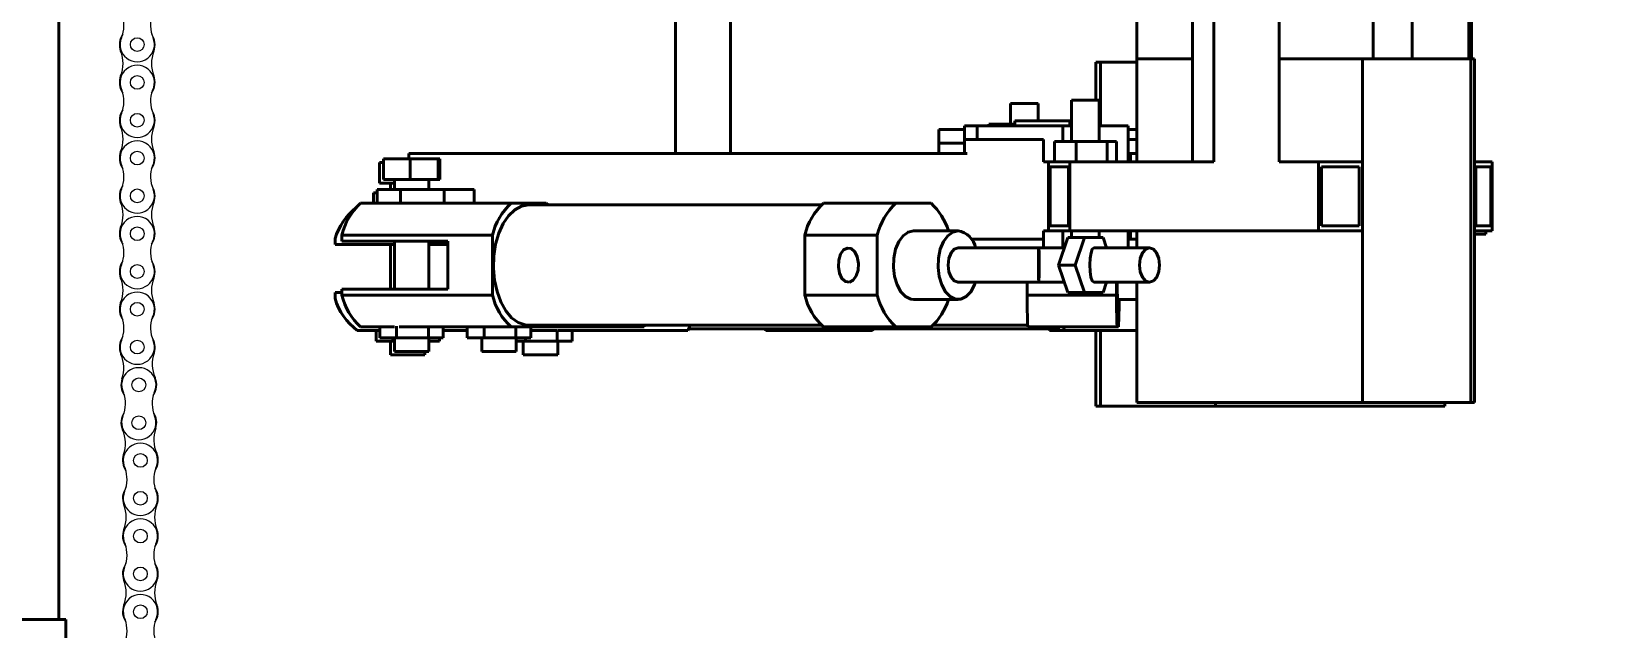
# Model space of a CAD drawing. Header units: millimetres. Extents: x 1065 to 3947, y -2666 to -625.
# Drawn here: x 1872.5 to 2079.4, y -2210.8 to -2132.1 of the extents above; entities that cross this region are included whole.
import ezdxf

# ---------------------------------------------------------------- set-up
doc = ezdxf.new("R2010")
doc.units = ezdxf.units.MM
doc.header["$PDSIZE"] = -1
doc.linetypes.add('ACAD_ISO10W100', pattern=[18, 12, -3, 0, -3])
doc.layers.get('Defpoints').update_dxf_attribs({"linetype": 'ACAD_ISO10W100'})
doc.styles.get("Standard").update_dxf_attribs({"font": 'times_0.ttf'})
doc.dimstyles.new('ISO-25', dxfattribs={"dimtxt": 2.5, "dimasz": 2.5, "dimexe": 1.25, "dimexo": 0.625, "dimtad": 1, "dimtxsty": 'Standard', "dimcen": 2.5, "dimadec": 0, "dimazin": 0, "dimtfac": 1, "dimtmove": 0, "dimatfit": 3, "dimfxl": 1, "dimarcsym": 0})

# ---------------------------------------------------------------- blocks, each defined once
blk = doc.blocks.new('*D21')
at = {"color": 0, "lineweight": -2}
for p, q in [((1961.05, -1979.12), (2162.13, -1979.12)), ((2161.13, -1982.42), (2161.13, -2250.24)), ((2161.13, -2524.65), (2161.13, -2256.84)), ((1940.42, -2527.96), (2162.13, -2527.96))]:
    blk.add_line(p, q, dxfattribs=at)
at = {"color": 0}
for points in [[(2160.58, -1982.42), (2161.68, -1982.42), (2161.13, -1979.12)], [(2160.58, -2524.65), (2161.68, -2524.65), (2161.13, -2527.96)]]:
    blk.add_solid(points, dxfattribs=at)
at = {"layer": 'Defpoints', "color": 0}
for p in [(1960.05, -1979.12), (1939.42, -2527.96), (2161.13, -2527.96)]:
    blk.add_point(p, dxfattribs=at)
at = {"color": 0, "lineweight": 15, "insert": (2161.13, -2253.54), "char_height": 3.5, "attachment_point": 5}
blk.add_mtext('640', dxfattribs=at)

msp = doc.modelspace()

# ---------------------------------------------------------------- linework, layer by layer
at = {"color": 7, "linetype": 'Continuous', "lineweight": 40}
for p, q in [((2025.5159, -2149.2803), (2025.5159, -2022.3983)), ((2028.3314, -2149.2803), (2028.3314, -2022.3983)), ((2036.946, -2149.2803), (2036.946, -2022.3983)), ((2049.3198, -2035.9928), (2049.3198, -2135.6858)), ((2054.4684, -2035.9928), (2054.4684, -2135.6858)), ((2061.927, -2035.9928), (2061.927, -2135.6858)), ((2018.2023, -2090.0844), (2018.2023, -2135.6858)), ((1876.157, -2209.5941), (1876.157, -2102.8324)), ((2062.3123, -2135.6858), (2062.3123, -2117.2734)), ((1957.4128, -2122.0913), (1957.4128, -2148.1474)), ((1964.6632, -2148.1474), (1964.6632, -2122.0913)), ((2013.3955, -2136.1389), (2012.7782, -2136.1389)), ((2012.7782, -2141.1236), (2012.7782, -2136.1389)), ((2013.3955, -2144.5222), (2013.3955, -2136.1389)), ((2013.3955, -2136.1389), (2018.2023, -2136.1389)), ((2018.1955, -2149.2803), (2018.1955, -2135.6858)), ((2018.1955, -2135.6858), (2025.5159, -2135.6858)), ((2036.946, -2135.6858), (2047.9138, -2135.6858)), ((2047.9138, -2181.0008), (2047.9138, -2135.6858)), ((2047.9138, -2135.6858), (2062.1839, -2135.6858)), ((2062.1839, -2181.0008), (2062.1839, -2135.6858)), ((2062.706, -2135.6858), (2062.1839, -2135.6858)), ((2062.706, -2181.0008), (2062.706, -2135.6858)), ((2009.6048, -2141.1236), (2009.6048, -2146.5614)), ((2009.6048, -2141.1236), (2010.3567, -2141.1236)), ((2010.3567, -2141.1236), (2013.2301, -2141.1236)), ((2013.2301, -2146.5614), (2013.2301, -2141.1236)), ((2001.5575, -2141.5767), (2001.5575, -2144.2956)), ((2001.5575, -2141.5767), (2004.6346, -2141.5767)), ((2004.6346, -2141.5767), (2005.1827, -2141.5767)), ((2005.1827, -2143.8425), (2005.1827, -2141.5767)), ((1992.0837, -2144.9754), (1992.0837, -2146.7879)), ((1992.0837, -2144.9754), (1995.4887, -2144.9754)), ((1995.4887, -2144.5222), (1995.4887, -2146.3348)), ((1995.4887, -2144.5222), (1997.1477, -2144.5222)), ((1997.1477, -2144.5222), (1997.1477, -2146.3348)), ((1997.1477, -2144.5222), (2008.4548, -2144.5222)), ((1998.6931, -2144.2956), (1998.6931, -2144.5222)), ((2002.0981, -2144.2956), (1998.6931, -2144.2956)), ((2002.0981, -2143.8425), (2002.0981, -2144.5222)), ((2009.3484, -2143.8425), (2002.0981, -2143.8425)), ((2008.4548, -2144.5222), (2008.4548, -2146.5614)), ((2008.4548, -2144.5222), (2009.6048, -2144.5222)), ((2009.3484, -2144.5222), (2009.3484, -2143.8425)), ((2013.2301, -2144.5222), (2017.0693, -2144.5222)), ((2017.0693, -2144.5222), (2017.0693, -2149.2803)), ((2017.0693, -2144.9754), (2018.1955, -2144.9754)), ((1992.0837, -2146.7879), (1992.0837, -2148.1474)), ((1995.4887, -2146.7879), (1992.0837, -2146.7879)), ((1995.4887, -2146.3348), (1995.4887, -2148.1474)), ((1997.1477, -2146.3348), (1995.4887, -2146.3348)), ((2005.8944, -2146.3348), (1997.1477, -2146.3348)), ((2005.8944, -2149.2803), (2005.8944, -2146.3348)), ((2007.3409, -2146.5614), (2007.3409, -2149.2803)), ((2007.3409, -2146.5614), (2010.2029, -2146.5614)), ((2010.2029, -2146.5614), (2010.2029, -2149.2803)), ((2010.2029, -2146.5614), (2014.2794, -2146.5614)), ((2014.2794, -2146.5614), (2014.2794, -2149.2803)), ((2014.2794, -2146.5614), (2015.494, -2146.5614)), ((2015.494, -2146.5614), (2015.494, -2149.2803)), ((2018.1955, -2146.3348), (2017.0693, -2146.3348)), ((1918.4099, -2149.3363), (1918.4099, -2152.0552)), ((1918.4099, -2149.3363), (1918.907, -2149.3363)), ((1918.907, -2148.8831), (1918.907, -2151.602)), ((1918.907, -2148.8831), (1922.4329, -2148.8831)), ((1922.2869, -2148.8831), (1922.2869, -2148.1474)), ((1995.841, -2148.1474), (1922.2869, -2148.1474)), ((1922.4329, -2148.8831), (1922.4329, -2151.602)), ((1922.4329, -2148.8831), (1926.1498, -2148.8831)), ((1926.1498, -2148.8831), (1926.1498, -2151.602)), ((1926.1498, -2148.8831), (1926.3408, -2148.8831)), ((1926.3408, -2148.8831), (1926.3408, -2151.602)), ((2005.8944, -2149.2803), (2006.5639, -2149.2803)), ((2006.5639, -2158.3433), (2006.5639, -2149.2803)), ((2006.5639, -2149.2803), (2007.3409, -2149.2803)), ((2007.3409, -2149.2803), (2008.2216, -2149.2803)), ((2008.2216, -2149.2803), (2009.3794, -2149.2803)), ((2009.3794, -2149.2803), (2009.3794, -2158.3433)), ((2028.3314, -2149.2803), (2009.3794, -2149.2803)), ((2017.0693, -2148.1474), (2018.1955, -2148.1474)), ((2017.3672, -2149.2803), (2017.3672, -2148.1474)), ((2017.3773, -2149.2803), (2017.3773, -2148.1474)), ((2042.1147, -2149.2803), (2036.946, -2149.2803)), ((2042.1147, -2149.2803), (2042.1147, -2158.3433)), ((2047.9138, -2149.2803), (2042.1147, -2149.2803)), ((2047.9138, -2158.3433), (2047.9138, -2149.2803)), ((2062.706, -2158.3433), (2062.706, -2149.2803)), ((2062.706, -2149.2803), (2065.0161, -2149.2803)), ((2065.0161, -2149.2803), (2065.0161, -2158.3433)), ((1918.907, -2151.602), (1922.4329, -2151.602)), ((1920.3582, -2151.602), (1920.3582, -2152.9055)), ((1922.4329, -2151.602), (1926.1498, -2151.602)), ((1924.8897, -2152.9055), (1924.8897, -2151.602)), ((1926.1498, -2151.602), (1926.3408, -2151.602)), ((2006.761, -2149.9147), (2009.1823, -2149.9147)), ((2006.761, -2157.7089), (2006.761, -2149.9147)), ((2009.1823, -2149.9147), (2009.1823, -2157.7089)), ((2042.5207, -2157.7089), (2042.5207, -2149.9147)), ((2042.5207, -2149.9147), (2047.5078, -2149.9147)), ((2047.5078, -2149.9147), (2047.5078, -2157.7089)), ((2064.8543, -2149.9147), (2062.8677, -2149.9147)), ((2062.8677, -2149.9147), (2062.8677, -2157.7089)), ((2064.8543, -2157.7089), (2064.8543, -2149.9147)), ((1917.5953, -2153.3586), (1917.5953, -2154.7181)), ((1918.0924, -2153.3586), (1917.5953, -2153.3586)), ((1918.0924, -2152.9055), (1918.0924, -2154.7181)), ((1921.1841, -2152.9055), (1918.0924, -2152.9055)), ((1918.4099, -2152.0552), (1920.3582, -2152.0552)), ((1919.8611, -2152.0552), (1919.8611, -2152.9055)), ((1921.1841, -2154.7181), (1921.1841, -2152.9055)), ((1926.9206, -2152.9055), (1921.1841, -2152.9055)), ((1926.9206, -2154.7181), (1926.9206, -2152.9055)), ((1930.8802, -2152.9055), (1926.9206, -2152.9055)), ((1930.8802, -2152.9055), (1930.8802, -2154.7181)), ((1918.512, -2154.7181), (1915.9026, -2154.7181)), ((1918.512, -2154.7181), (1921.1841, -2154.7181)), ((1921.1841, -2154.7181), (1922.1123, -2154.7181)), ((1935.7454, -2154.7181), (1922.1123, -2154.7181)), ((1940.3689, -2154.7181), (1935.7454, -2154.7181)), ((1976.6448, -2154.9446), (1938.0571, -2154.9446)), ((1940.6247, -2154.9446), (1940.3689, -2154.7181)), ((1986.4545, -2154.7181), (1976.9006, -2154.7181)), ((1991.0781, -2154.7181), (1986.4545, -2154.7181)), ((2009.1823, -2157.7089), (2006.761, -2157.7089)), ((2047.5078, -2157.7089), (2042.5207, -2157.7089)), ((2062.8677, -2157.7089), (2064.8543, -2157.7089)), ((1912.5405, -2159.3774), (1912.5405, -2160.1559)), ((1933.2839, -2158.9243), (1913.4412, -2158.9243)), ((1913.4412, -2159.7027), (1913.4412, -2158.9243)), ((1927.4046, -2159.7027), (1913.4412, -2159.7027)), ((1920.3582, -2159.7027), (1920.3582, -2166.0468)), ((1924.8897, -2166.0468), (1924.8897, -2159.7027)), ((1924.8897, -2159.9293), (1927.4046, -2159.9293)), ((1927.4046, -2166.0468), (1927.4046, -2159.7027)), ((1933.2839, -2166.8252), (1933.2839, -2158.9243)), ((1983.9931, -2158.9243), (1974.4392, -2158.9243)), ((1974.4392, -2166.8252), (1974.4392, -2158.9243)), ((1983.9931, -2166.8252), (1983.9931, -2158.9243)), ((1994.6457, -2158.3433), (1988.7663, -2158.3433)), ((2005.8944, -2159.4762), (1996.3996, -2159.4762)), ((2005.8944, -2160.609), (2005.8944, -2158.3433)), ((2005.8944, -2158.3433), (2006.5639, -2158.3433)), ((2009.3794, -2158.3433), (2006.5639, -2158.3433)), ((2009.0903, -2159.2496), (2007.8655, -2162.8748)), ((2008.4548, -2160.609), (2008.4548, -2158.3433)), ((2011.295, -2159.2496), (2009.0903, -2159.2496)), ((2042.1147, -2158.3433), (2009.3794, -2158.3433)), ((2009.6048, -2158.3433), (2009.6048, -2159.2496)), ((2011.295, -2159.2496), (2010.0702, -2162.8748)), ((2011.8182, -2159.2496), (2011.295, -2159.2496)), ((2011.8182, -2159.2496), (2013.2301, -2159.2496)), ((2013.2301, -2159.2496), (2013.2301, -2158.3433)), ((2013.7446, -2159.2496), (2013.2301, -2159.2496)), ((2014.2039, -2160.609), (2013.7446, -2159.2496)), ((2017.0693, -2160.609), (2017.0693, -2158.3433)), ((2018.1955, -2159.4762), (2017.0693, -2159.4762)), ((2017.3773, -2159.4762), (2017.3773, -2158.3433)), ((2018.1955, -2160.609), (2018.1955, -2158.3433)), ((2047.9138, -2158.3433), (2042.1147, -2158.3433)), ((2062.706, -2158.3433), (2065.0161, -2158.3433)), ((2064.1807, -2158.7964), (2062.706, -2158.7964)), ((2064.1807, -2158.3433), (2064.1807, -2158.7964)), ((1920.3582, -2160.1559), (1912.5405, -2160.1559)), ((1919.8611, -2160.1559), (1919.8611, -2166.0468)), ((1927.4046, -2160.1559), (1924.8897, -2160.1559)), ((2008.6309, -2160.609), (1994.6457, -2160.609)), ((2019.869, -2160.609), (2012.5198, -2160.609)), ((2010.0702, -2162.8748), (2007.8655, -2162.8748)), ((2007.8655, -2162.8748), (2009.0903, -2166.5)), ((2010.0702, -2162.8748), (2011.295, -2166.5)), ((1913.4412, -2166.8252), (1913.4412, -2166.0468)), ((1913.4412, -2166.0468), (1927.4046, -2166.0468)), ((1994.6457, -2165.1405), (2008.6309, -2165.1405)), ((2003.7223, -2166.8252), (2003.7223, -2165.1405)), ((2012.5198, -2165.1405), (2019.869, -2165.1405)), ((2013.7446, -2166.5), (2014.2039, -2165.1405)), ((2015.5011, -2166.8252), (2015.5011, -2165.1405)), ((2018.1955, -2181.0008), (2018.1955, -2165.1405)), ((1912.5405, -2166.5), (1912.5405, -2167.2784)), ((1913.4412, -2166.5), (1912.5405, -2166.5)), ((1933.2839, -2166.8252), (1913.4412, -2166.8252)), ((1983.9931, -2166.8252), (1974.4392, -2166.8252)), ((1988.7663, -2167.4063), (1994.6457, -2167.4063)), ((2015.5011, -2166.8252), (2003.7223, -2166.8252)), ((2011.295, -2166.5), (2009.0903, -2166.5)), ((2011.295, -2166.5), (2013.7446, -2166.5)), ((2015.6883, -2167.4063), (2018.1955, -2167.4063)), ((1918.4404, -2171.4846), (1915.4748, -2171.4846)), ((1920.381, -2171.0315), (1915.9026, -2171.0315)), ((1917.9433, -2171.4846), (1917.9433, -2172.9001)), ((1918.4404, -2171.0315), (1918.4404, -2172.4469)), ((1920.6568, -2172.4469), (1918.4404, -2172.4469)), ((1920.1597, -2172.4469), (1920.1597, -2172.9001)), ((1920.3582, -2172.4469), (1920.3582, -2174.2595)), ((1920.6568, -2170.9331), (1920.6568, -2172.4469)), ((1924.8404, -2172.4469), (1920.6568, -2172.4469)), ((1935.7454, -2171.0315), (1920.9781, -2171.0315)), ((1924.8404, -2171.0315), (1924.8404, -2172.4469)), ((1926.8074, -2172.4469), (1924.8404, -2172.4469)), ((1924.8897, -2174.2595), (1924.8897, -2172.4469)), ((1926.3103, -2172.4469), (1926.3103, -2172.9001)), ((1926.8074, -2171.0315), (1926.8074, -2172.4469)), ((1929.9593, -2171.4846), (1926.8074, -2171.4846)), ((1929.9593, -2171.0315), (1929.9593, -2172.4469)), ((1932.1757, -2172.4469), (1929.9593, -2172.4469)), ((1931.877, -2172.4469), (1931.877, -2174.2595)), ((1932.1757, -2171.0315), (1932.1757, -2172.4469)), ((1936.3593, -2172.4469), (1932.1757, -2172.4469)), ((1940.3689, -2171.0315), (1935.7454, -2171.0315)), ((1936.3593, -2171.0315), (1936.3593, -2172.4469)), ((1938.3263, -2172.4469), (1936.3593, -2172.4469)), ((1936.4086, -2174.2595), (1936.4086, -2172.4469)), ((1937.6493, -2172.4469), (1937.6493, -2172.9001)), ((1938.0571, -2170.8049), (1976.6448, -2170.8049)), ((1938.3263, -2171.0315), (1938.3263, -2172.4469)), ((1941.7813, -2171.4846), (1938.3263, -2171.4846)), ((1940.3689, -2171.0315), (1940.6247, -2170.8049)), ((1953.0794, -2171.0315), (1940.3689, -2171.0315)), ((1941.8328, -2171.4798), (1941.8328, -2172.9001)), ((1959.0489, -2171.4846), (1941.839, -2171.4846)), ((1943.7999, -2171.4846), (1943.7999, -2172.9001)), ((1953.0694, -2170.8049), (1953.0794, -2171.0315)), ((1953.2608, -2171.0315), (1953.0794, -2171.0315)), ((1953.2608, -2171.0315), (1953.2708, -2170.8049)), ((1959.1478, -2171.258), (2007.5926, -2171.258)), ((1969.3703, -2171.4846), (1969.0653, -2171.258)), ((1974.8821, -2171.4846), (1969.3703, -2171.4846)), ((1975.187, -2171.258), (1974.8821, -2171.4846)), ((1983.3235, -2171.4846), (1974.8821, -2171.4846)), ((1986.4545, -2171.0315), (1976.9006, -2171.0315)), ((1983.6285, -2171.258), (1983.3235, -2171.4846)), ((1991.0781, -2171.0315), (1986.4545, -2171.0315)), ((1991.3339, -2170.8049), (2003.8088, -2170.8049)), ((2015.5977, -2171.0315), (2003.8188, -2171.0315)), ((2006.6989, -2171.4846), (2006.6, -2171.258)), ((2008.4862, -2171.4846), (2006.6989, -2171.4846)), ((2018.1955, -2171.4846), (2008.4862, -2171.4846)), ((2012.7782, -2181.4539), (2012.7782, -2171.4846)), ((2013.3955, -2181.4539), (2013.3955, -2171.4846)), ((2015.779, -2171.0315), (2015.5977, -2171.0315)), ((1920.1597, -2172.9001), (1917.9433, -2172.9001)), ((1919.8611, -2172.9001), (1919.8611, -2174.7127)), ((1920.3582, -2172.9001), (1920.1597, -2172.9001)), ((1924.8897, -2174.2595), (1920.3582, -2174.2595)), ((1924.3926, -2174.7127), (1924.3926, -2174.2595)), ((1926.3103, -2172.9001), (1924.8897, -2172.9001)), ((1934.1428, -2174.2595), (1931.877, -2174.2595)), ((1936.4086, -2174.2595), (1934.1428, -2174.2595)), ((1937.6493, -2172.9001), (1936.4086, -2172.9001)), ((1937.3506, -2172.9001), (1937.3506, -2174.7127)), ((1941.8328, -2172.9001), (1937.6493, -2172.9001)), ((1943.7999, -2172.9001), (1941.8328, -2172.9001)), ((1941.8821, -2174.7127), (1941.8821, -2172.9001)), ((1924.3926, -2174.7127), (1919.8611, -2174.7127)), ((1939.6163, -2174.7127), (1937.3506, -2174.7127)), ((1941.8821, -2174.7127), (1939.6163, -2174.7127)), ((2013.3955, -2181.4539), (2012.7782, -2181.4539)), ((2013.3955, -2181.4539), (2028.5579, -2181.4539)), ((2018.1955, -2181.0008), (2047.9138, -2181.0008)), ((2028.5579, -2181.4539), (2028.5579, -2181.0008)), ((2028.5579, -2181.4539), (2058.7834, -2181.4539)), ((2047.9138, -2181.0008), (2062.1839, -2181.0008)), ((2058.7834, -2181.4539), (2058.7834, -2181.0008)), ((2062.706, -2181.0008), (2062.1839, -2181.0008)), ((1877.0633, -2209.5941), (1866.1877, -2209.5941)), ((1877.0633, -2218.6571), (1877.0633, -2209.5941))]:
    msp.add_line(p, q, dxfattribs=at)
at = {"color": 7, "linetype": 'Continuous', "lineweight": 40, "flags": 128}
for points in [[(1938.0571, -2154.9446), (1937.123, -2155.107), (1936.2271, -2155.5873), (1935.4061, -2156.366), (1934.6936, -2157.4112), (1934.1189, -2158.68), (1933.7054, -2160.1206), (1933.47, -2161.6739), (1933.4225, -2163.2764), (1933.5647, -2164.8625), (1933.8908, -2166.3672), (1934.3874, -2167.7289), (1935.0344, -2168.8918), (1935.805, -2169.8085), (1936.6679, -2170.4412), (1937.5877, -2170.7642), (1938.0571, -2170.8049)], [(1988.7663, -2158.3433), (1988.0509, -2158.5113), (1987.3885, -2159.003), (1986.8283, -2159.7818), (1986.4118, -2160.79), (1986.17, -2161.9528), (1986.1207, -2163.184), (1986.2677, -2164.3923), (1986.5999, -2165.488), (1987.0928, -2166.3899), (1987.7099, -2167.0311), (1988.4052, -2167.3641), (1988.7663, -2167.4063)], [(1994.6457, -2158.3433), (1993.9302, -2158.5113), (1993.2678, -2159.003), (1992.7076, -2159.7818), (1992.2912, -2160.79), (1992.0493, -2161.9528), (1992, -2163.184), (1992.147, -2164.3923), (1992.4792, -2165.488), (1992.9722, -2166.3899), (1993.5892, -2167.0311), (1994.2846, -2167.3641), (1995.0067, -2167.3641), (1995.7021, -2167.0311), (1996.3192, -2166.3899), (1996.8121, -2165.488), (1996.9422, -2165.1405)], [(1980.3146, -2165.1294), (1979.7997, -2165.0435), (1979.3433, -2164.6275), (1979.0147, -2163.9446), (1978.8641, -2163.0988), (1978.9144, -2162.219), (1979.1579, -2161.4389), (1979.5575, -2160.8775), (1980.0524, -2160.6201), (1980.5673, -2160.706), (1981.0238, -2161.1221), (1981.3523, -2161.805), (1981.5029, -2162.6507), (1981.4527, -2163.5306), (1981.2092, -2164.3106), (1980.8096, -2164.8721), (1980.3146, -2165.1294)], [(1994.6457, -2160.609), (1994.1383, -2160.7815), (1993.7081, -2161.2726), (1993.4207, -2162.0077), (1993.3198, -2162.8748), (1993.4207, -2163.7418), (1993.7081, -2164.4769), (1994.1383, -2164.968), (1994.6457, -2165.1405), (1994.6457, -2165.1405)], [(2005.2794, -2165.1294), (2005.2592, -2165.0435), (2005.2413, -2164.6275), (2005.2284, -2163.9446), (2005.2225, -2163.0988), (2005.2245, -2162.219), (2005.234, -2161.4389), (2005.2497, -2160.8775), (2005.2691, -2160.6201), (2005.2893, -2160.706), (2005.3072, -2161.1221), (2005.3201, -2161.805), (2005.326, -2162.6507), (2005.324, -2163.5306), (2005.3145, -2164.3106), (2005.2988, -2164.8721), (2005.2794, -2165.1294)], [(2012.5198, -2160.609), (2012.3231, -2160.7681), (2012.1551, -2161.2478), (2012.0415, -2161.9751), (2011.9994, -2162.8394)], [(2020.3801, -2164.9654), (2019.873, -2165.1405), (2019.3653, -2164.9707), (2018.9343, -2164.4818), (2018.6456, -2163.7482), (2018.5431, -2162.8817), (2018.6425, -2162.0141), (2018.9286, -2161.2776), (2019.3578, -2160.7842), (2019.8649, -2160.609), (2020.3726, -2160.7788), (2020.8036, -2161.2678), (2021.0924, -2162.0013), (2021.1948, -2162.8678), (2021.0955, -2163.7354), (2020.8094, -2164.472), (2020.3801, -2164.9654)], [(2011.9994, -2162.8394), (2012.0354, -2163.7091), (2012.1439, -2164.4516), (2012.3084, -2164.9541), (2012.5198, -2165.1405)], [(1959.3139, -2170.8049), (1959.1999, -2171.1263), (1959.0489, -2171.4846)], [(2008.0183, -2171.0315), (2007.9537, -2171.0957), (2007.5926, -2171.258)], [(2008.6725, -2171.0315), (2008.6371, -2171.1263), (2008.4862, -2171.4846)]]:
    msp.add_lwpolyline(points, dxfattribs=at)
at = {"color": 7, "linetype": 'Continuous', "lineweight": 20}
for centre in [(1886.4781, -2133.808), (1886.4781, -2138.7926), (1886.4781, -2143.7773), (1886.4781, -2148.7619), (1886.4781, -2153.7466), (1886.4781, -2158.7312), (1886.4781, -2163.7159), (1886.4781, -2168.7005), (1886.4781, -2173.6852), (1886.6871, -2178.6655), (1886.6871, -2183.6501), (1886.8961, -2188.6304), (1886.8961, -2193.615), (1886.8961, -2198.5997), (1886.8961, -2203.5843), (1886.8961, -2208.569)]:
    msp.add_circle(centre, 0.9063, dxfattribs=at)
for centre, radius, start, end in [((1880.5836, -2131.3036), 4.1388, 336.98112, 20.524828), ((1892.3727, -2131.3036), 4.1388, 159.475172, 203.01888), ((1886.4781, -2133.808), 2.3564, 144.250601, 201.971766), ((1886.4781, -2133.808), 2.2657, 156.98112, 23.01888), ((1886.4781, -2133.808), 2.3564, 338.028234, 35.749399), ((1880.3006, -2136.3003), 4.3049, 338.028234, 21.971766), ((1892.6556, -2136.3003), 4.3049, 158.028234, 201.971766), ((1886.4781, -2138.7926), 2.2657, 332.984782, 207.015218), ((1886.4781, -2138.7926), 2.3564, 158.028234, 216.198881), ((1886.4781, -2138.7926), 2.3564, 323.801119, 21.971766), ((1880.5836, -2141.2729), 4.1388, 336.98112, 20.524828), ((1892.3727, -2141.2729), 4.1388, 159.475172, 203.01888), ((1886.4781, -2143.7773), 2.3564, 144.250601, 201.971766), ((1886.4781, -2143.7773), 2.2657, 156.98112, 23.01888), ((1886.4781, -2143.7773), 2.3564, 338.028234, 35.749399), ((1880.3006, -2146.2696), 4.3049, 338.028234, 21.971766), ((1892.6556, -2146.2696), 4.3049, 158.028234, 201.971766), ((1886.4781, -2148.7619), 2.2658, 332.984782, 207.015218), ((1886.4781, -2148.7619), 2.3564, 158.028234, 216.198881), ((1886.4781, -2148.7619), 2.3564, 323.801119, 21.971766), ((1880.5836, -2151.2422), 4.1388, 336.98112, 20.524828), ((1892.3727, -2151.2422), 4.1388, 159.475172, 203.01888), ((1886.4781, -2153.7466), 2.3564, 144.250601, 201.971766), ((1886.4781, -2153.7466), 2.2657, 156.98112, 23.01888), ((1886.4781, -2153.7466), 2.3564, 338.028234, 35.749399), ((1880.3006, -2156.2389), 4.3049, 338.028234, 21.971766), ((1892.6556, -2156.2389), 4.3049, 158.028234, 201.971766), ((1886.4781, -2158.7312), 2.3564, 158.028234, 216.198881), ((1886.4781, -2158.7312), 2.2657, 332.984782, 207.015218), ((1886.4781, -2158.7312), 2.3564, 323.801119, 21.971766), ((1880.5836, -2161.2115), 4.1388, 336.98112, 20.524828), ((1892.3727, -2161.2115), 4.1388, 159.475172, 203.01888), ((1886.4781, -2163.7159), 2.3564, 144.250601, 201.971766), ((1886.4781, -2163.7159), 2.2657, 156.98112, 23.01888), ((1886.4781, -2163.7159), 2.3564, 338.028234, 35.749399), ((1880.3006, -2166.2082), 4.3049, 338.028234, 21.971766), ((1892.6556, -2166.2082), 4.3049, 158.028234, 201.971766), ((1886.4781, -2168.7005), 2.3564, 158.028234, 216.198881), ((1886.4781, -2168.7005), 2.2658, 332.984782, 207.015218), ((1886.4781, -2168.7005), 2.3564, 323.801119, 21.971766), ((1880.5836, -2171.1808), 4.1388, 336.98112, 20.524828), ((1892.3727, -2171.1808), 4.1388, 159.475172, 203.01888), ((1886.4781, -2173.6852), 2.3564, 144.250601, 204.374685), ((1886.4781, -2173.6852), 2.3564, 340.431153, 35.749399), ((1886.4781, -2173.6852), 2.2657, 156.98112, 23.01888), ((1892.7547, -2175.9163), 4.3049, 160.431153, 204.374685), ((1880.4106, -2176.4343), 4.3049, 340.431153, 24.374685), ((1886.6871, -2178.6655), 2.2657, 332.984782, 207.015218), ((1886.6871, -2178.6655), 2.3564, 160.431153, 216.198881), ((1886.6871, -2178.6655), 2.3564, 323.801119, 24.374685), ((1880.7925, -2181.1457), 4.1388, 336.98112, 20.524828), ((1892.5817, -2181.1457), 4.1388, 159.475172, 203.01888), ((1886.6871, -2183.6501), 2.3564, 144.250601, 204.374685), ((1886.6871, -2183.6501), 2.2657, 156.98112, 23.01888), ((1886.6871, -2183.6501), 2.3564, 340.431153, 35.749399), ((1880.6195, -2186.3992), 4.3049, 340.431153, 24.374685), ((1892.9636, -2185.8812), 4.3049, 160.431153, 204.374685), ((1886.8961, -2188.6304), 2.2658, 332.984782, 207.015218), ((1886.8961, -2188.6304), 2.3564, 160.431153, 216.198881), ((1886.8961, -2188.6304), 2.3564, 323.801119, 24.374685), ((1881.0015, -2191.1106), 4.1388, 336.98112, 20.524828), ((1892.7906, -2191.1106), 4.1388, 159.475172, 203.01888), ((1886.8961, -2193.615), 2.3564, 144.250601, 201.971766), ((1886.8961, -2193.615), 2.2657, 156.98112, 23.01888), ((1886.8961, -2193.615), 2.3564, 338.028234, 35.749399), ((1880.7186, -2196.1073), 4.3049, 338.028234, 21.971766), ((1893.0736, -2196.1073), 4.3049, 158.028234, 201.971766), ((1886.8961, -2198.5997), 2.2658, 332.984782, 207.015218), ((1886.8961, -2198.5997), 2.3564, 158.028234, 216.198881), ((1886.8961, -2198.5997), 2.3564, 323.801119, 21.971766), ((1881.0015, -2201.0799), 4.1388, 336.98112, 20.524828), ((1892.7906, -2201.0799), 4.1388, 159.475172, 203.01888), ((1886.8961, -2203.5843), 2.3564, 144.250601, 201.971766), ((1886.8961, -2203.5843), 2.2657, 156.98112, 23.01888), ((1886.8961, -2203.5843), 2.3564, 338.028234, 35.749399), ((1880.7186, -2206.0766), 4.3049, 338.028234, 21.971766), ((1893.0736, -2206.0766), 4.3049, 158.028234, 201.971766), ((1886.8961, -2208.569), 2.2657, 332.984782, 207.015218), ((1886.8961, -2208.569), 2.3564, 158.028234, 216.198881), ((1881.0015, -2211.0492), 4.1388, 336.98112, 20.524828), ((1892.7906, -2211.0492), 4.1388, 159.475172, 203.01888), ((1886.8961, -2208.569), 2.3564, 323.801119, 21.971766)]:
    msp.add_arc(centre, radius, start, end, dxfattribs=at)
at = {"color": 7, "linetype": 'Continuous', "lineweight": 40}
for centre, radius, start, end in [((1920.5341, -2161.8119), 8.3561, 128.6574, 163.061834), ((1921.6153, -2160.8844), 8.4058, 132.812927, 166.515614), ((1941.4581, -2160.8845), 8.406, 132.813137, 166.515131), ((1982.6136, -2160.8845), 8.4061, 132.813575, 166.514966), ((1992.1674, -2160.8845), 8.4061, 132.813575, 166.514966), ((1985.5769, -2160.7102), 8.1344, 16.916646, 47.446082), ((1994.1393, -2161.1532), 2.8552, 10.987255, 79.784764), ((2034.143, -2165.5379), 18.549, 178.77241, 185.780933), ((1920.4582, -2164.8816), 8.2724, 196.8418, 232.958075), ((1921.6155, -2164.8651), 8.4061, 193.484751, 227.186387), ((1941.4584, -2164.865), 8.4062, 193.485235, 227.186177), ((1982.6138, -2164.8649), 8.4064, 193.485399, 227.185739), ((1992.1677, -2164.8649), 8.4064, 193.485399, 227.185739), ((1985.5766, -2165.0392), 8.1347, 312.554635, 343.083022), ((2135.7891, -2165.8985), 132.0701, 180.402033, 182.227379), ((2147.495, -2165.9002), 131.9971, 180.401528, 182.227884), ((1891.889, -2166.1606), 123.9857, 357.748523, 359.424358)]:
    msp.add_arc(centre, radius, start, end, dxfattribs=at)

# ---------------------------------------------------------------- dimensions: what is measured, and where the dimension line sits
at = {"color": 1, "lineweight": 15}
dim = msp.add_linear_dim(base=(2161.1307, -2527.9567), p1=(1960.0549, -1979.1224), p2=(1939.4153, -2527.9567), angle=90, text='640', dimstyle='ISO-25', override={"dimtxt": 3.5, "dimasz": 3.302, "dimexe": 1, "dimexo": 1, "dimgap": 1.524, "dimtih": 1, "dimtoh": 1, "dimlfac": 5, "dimzin": 0, "dimadec": 2, "dimtzin": 0}, dxfattribs=at)
dim.commit()
dim.dimension.update_dxf_attribs({"geometry": '*D21', "text_midpoint": (2161.1307, -2253.5396), "dimtype": 160})

doc.saveas('drawing.dxf')
